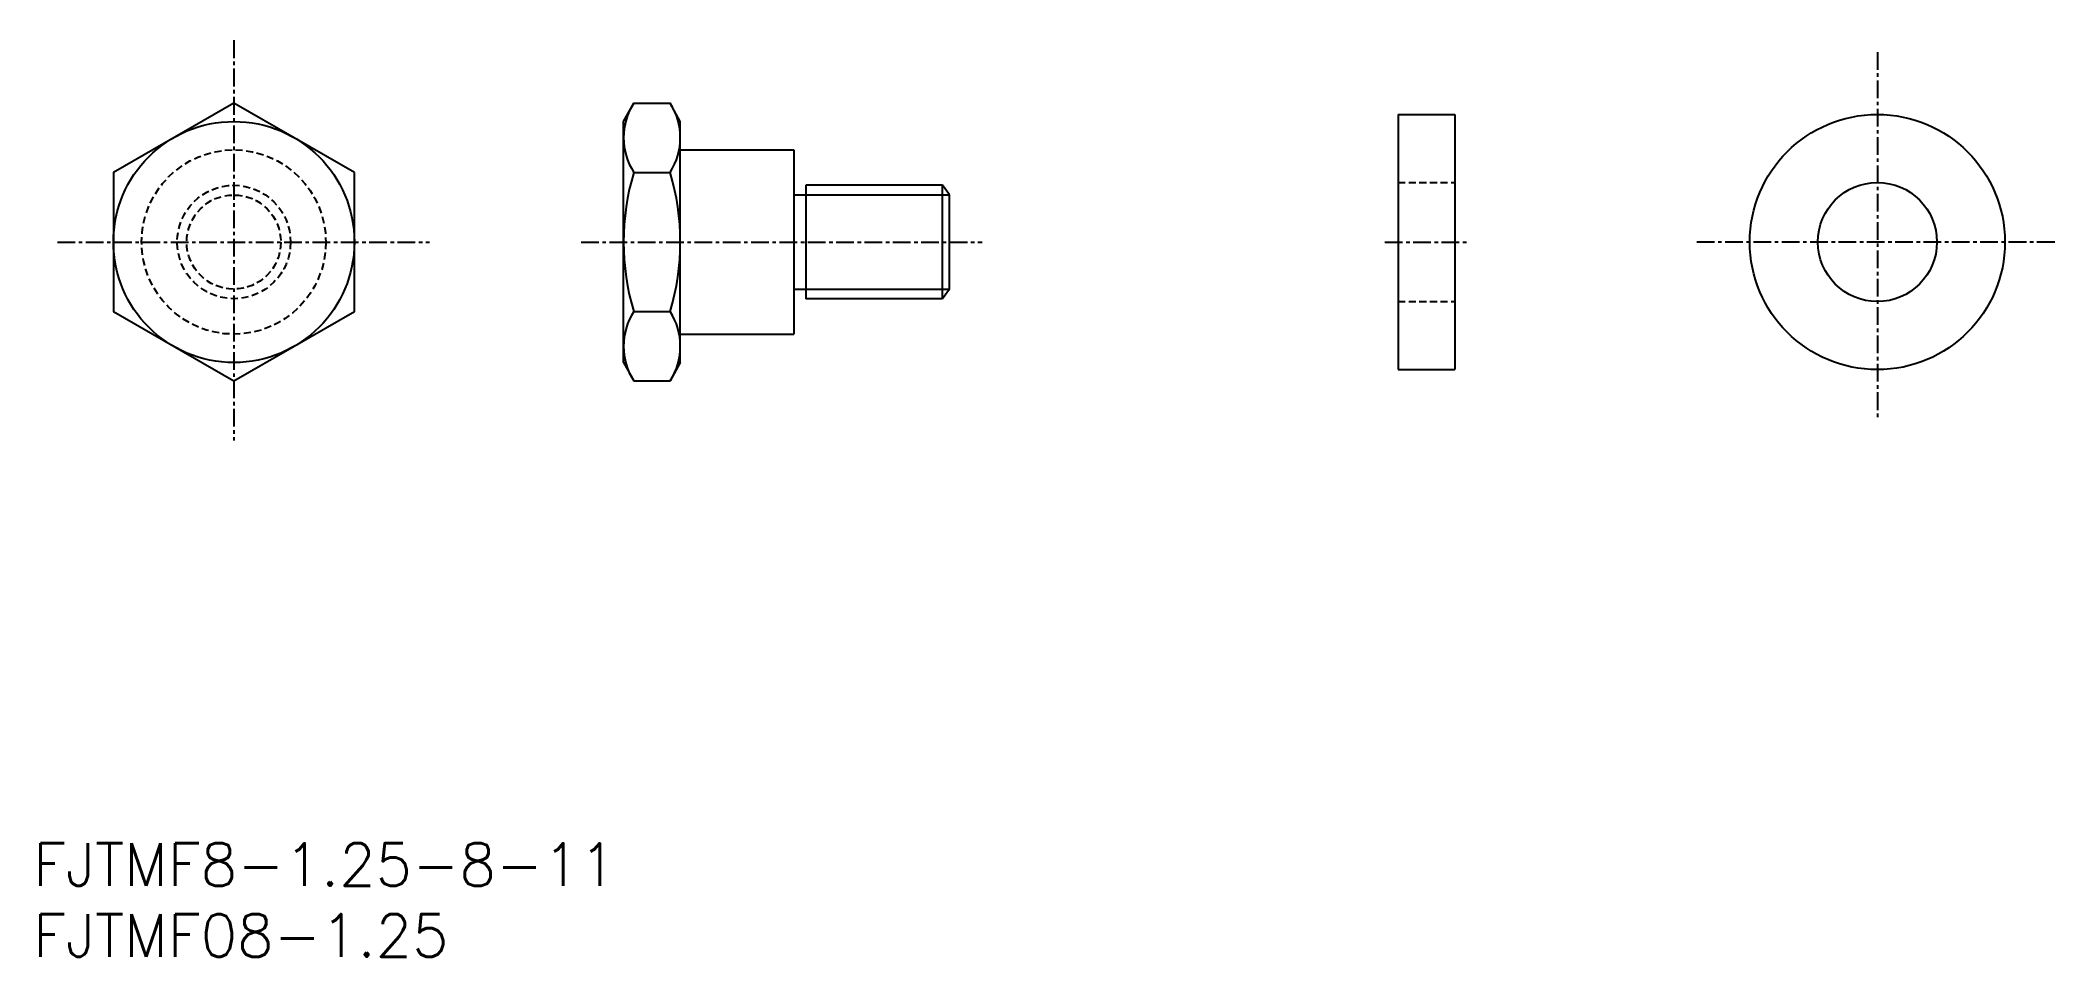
# Model space of a CAD drawing. Extents: x 67 to 209, y 64 to 128.
import ezdxf
from ezdxf.enums import TextEntityAlignment as Align

# ---------------------------------------------------------------- set-up
doc = ezdxf.new("R2010")
doc.units = 0
doc.linetypes.add('CENTER', pattern=[2, 1.25, -0.25, 0.25, -0.25])
doc.linetypes.add('DASHED', pattern=[0.75, 0.5, -0.25])
doc.layers.get('0').update_dxf_attribs({"linetype": 'CONTINUOUS'})
doc.layers.add('CENTER', color=1, linetype='CENTER')
doc.styles.get("Standard").update_dxf_attribs({"font": 'txt.shx', "bigfont": 'extfont.shx'})

msp = doc.modelspace()

# ---------------------------------------------------------------- linework, layer by layer
at = {"color": 7, "linetype": 'CONTINUOUS'}
for p, q in [((108.11, 122.72), (108.82, 124.02)), ((108.82, 124.02), (111.4, 124.02)), ((112.11, 122.72), (111.4, 124.02)), ((108.11, 105.72), (108.11, 122.72)), ((112.11, 105.72), (112.11, 122.72)), ((112.11, 105.72), (112.11, 122.72)), ((162.75, 123.22), (166.75, 123.22)), ((112.11, 120.72), (120.11, 120.72)), ((120.11, 120.72), (120.11, 107.72)), ((108.82, 119.13), (111.4, 119.13)), ((130.61, 118.22), (120.96, 118.22)), ((120.96, 118.22), (120.96, 110.22)), ((130.61, 110.22), (130.61, 118.22)), ((131.11, 117.55), (130.61, 118.22)), ((131.11, 110.9), (131.11, 117.55)), ((131.11, 110.9), (130.61, 110.22)), ((130.61, 110.22), (120.96, 110.22)), ((108.82, 109.32), (111.4, 109.32)), ((112.11, 107.72), (120.11, 107.72)), ((108.11, 105.72), (108.82, 104.42)), ((112.11, 105.72), (111.4, 104.42)), ((162.75, 105.22), (166.75, 105.22)), ((108.82, 104.42), (111.4, 104.42))]:
    msp.add_line(p, q, dxfattribs=at)
for p, q in [((162.75, 123.22), (162.75, 105.22)), ((166.75, 123.22), (166.75, 105.22))]:
    msp.add_line(p, q)
at = {"color": 3, "linetype": 'DASHED'}
for p, q in [((162.75, 118.42), (166.75, 118.42)), ((162.75, 110.02), (166.75, 110.02))]:
    msp.add_line(p, q, dxfattribs=at)
at = {"color": 3, "linetype": 'CONTINUOUS'}
for p, q in [((120.11, 117.55), (131.11, 117.55)), ((120.11, 110.9), (131.11, 110.9))]:
    msp.add_line(p, q, dxfattribs=at)
at = {"color": 7, "linetype": 'CONTINUOUS'}
msp.add_lwpolyline([(89.11, 119.13), (80.6, 124.02), (72.11, 119.13), (72.11, 109.32), (80.6, 104.42), (89.11, 109.32)], close=True, dxfattribs=at)
for centre, radius in [((80.61, 114.22), 8.5), ((196.57, 114.22), 9), ((196.57, 114.22), 4.2)]:
    msp.add_circle(centre, radius, dxfattribs=at)
at = {"color": 3, "linetype": 'DASHED'}
for centre, radius in [((80.6, 114.22), 6.5), ((80.61, 114.22), 4), ((80.6, 114.22), 3.32)]:
    msp.add_circle(centre, radius, dxfattribs=at)
at = {"color": 7, "linetype": 'CONTINUOUS'}
for centre, radius, start, end in [((112.67, 121.58), 4.56, 147.5651, 212.4349), ((107.55, 121.58), 4.56, 327.5651, 32.4349), ((125.38, 114.22), 17.27, 163.4957, 196.5043), ((94.84, 114.22), 17.27, 343.4957, 16.5043), ((112.67, 106.87), 4.56, 147.5651, 212.4349), ((107.55, 106.87), 4.56, 327.5651, 32.4349)]:
    msp.add_arc(centre, radius, start, end, dxfattribs=at)
at = {"layer": 'CENTER', "color": 1, "linetype": 'CENTER'}
for p, q in [((80.6, 128.45), (80.6, 100.21)), ((196.57, 127.62), (196.57, 101.65)), ((68.16, 114.22), (94.41, 114.22)), ((105.11, 114.22), (133.41, 114.22)), ((161.82, 114.22), (167.75, 114.22)), ((209.08, 114.22), (183.71, 114.22))]:
    msp.add_line(p, q, dxfattribs=at)

# ---------------------------------------------------------------- texts
at = {"color": 7, "linetype": 'CONTINUOUS'}
for s, p in [('FJTMF8-1.25-8-11', (66.44, 70.31)), ('FJTMF08-1.25', (66.44, 65.31))]:
    msp.add_text(s, height=3, dxfattribs=at).set_placement(p, align=Align.MIDDLE_LEFT)

doc.saveas('drawing.dxf')
